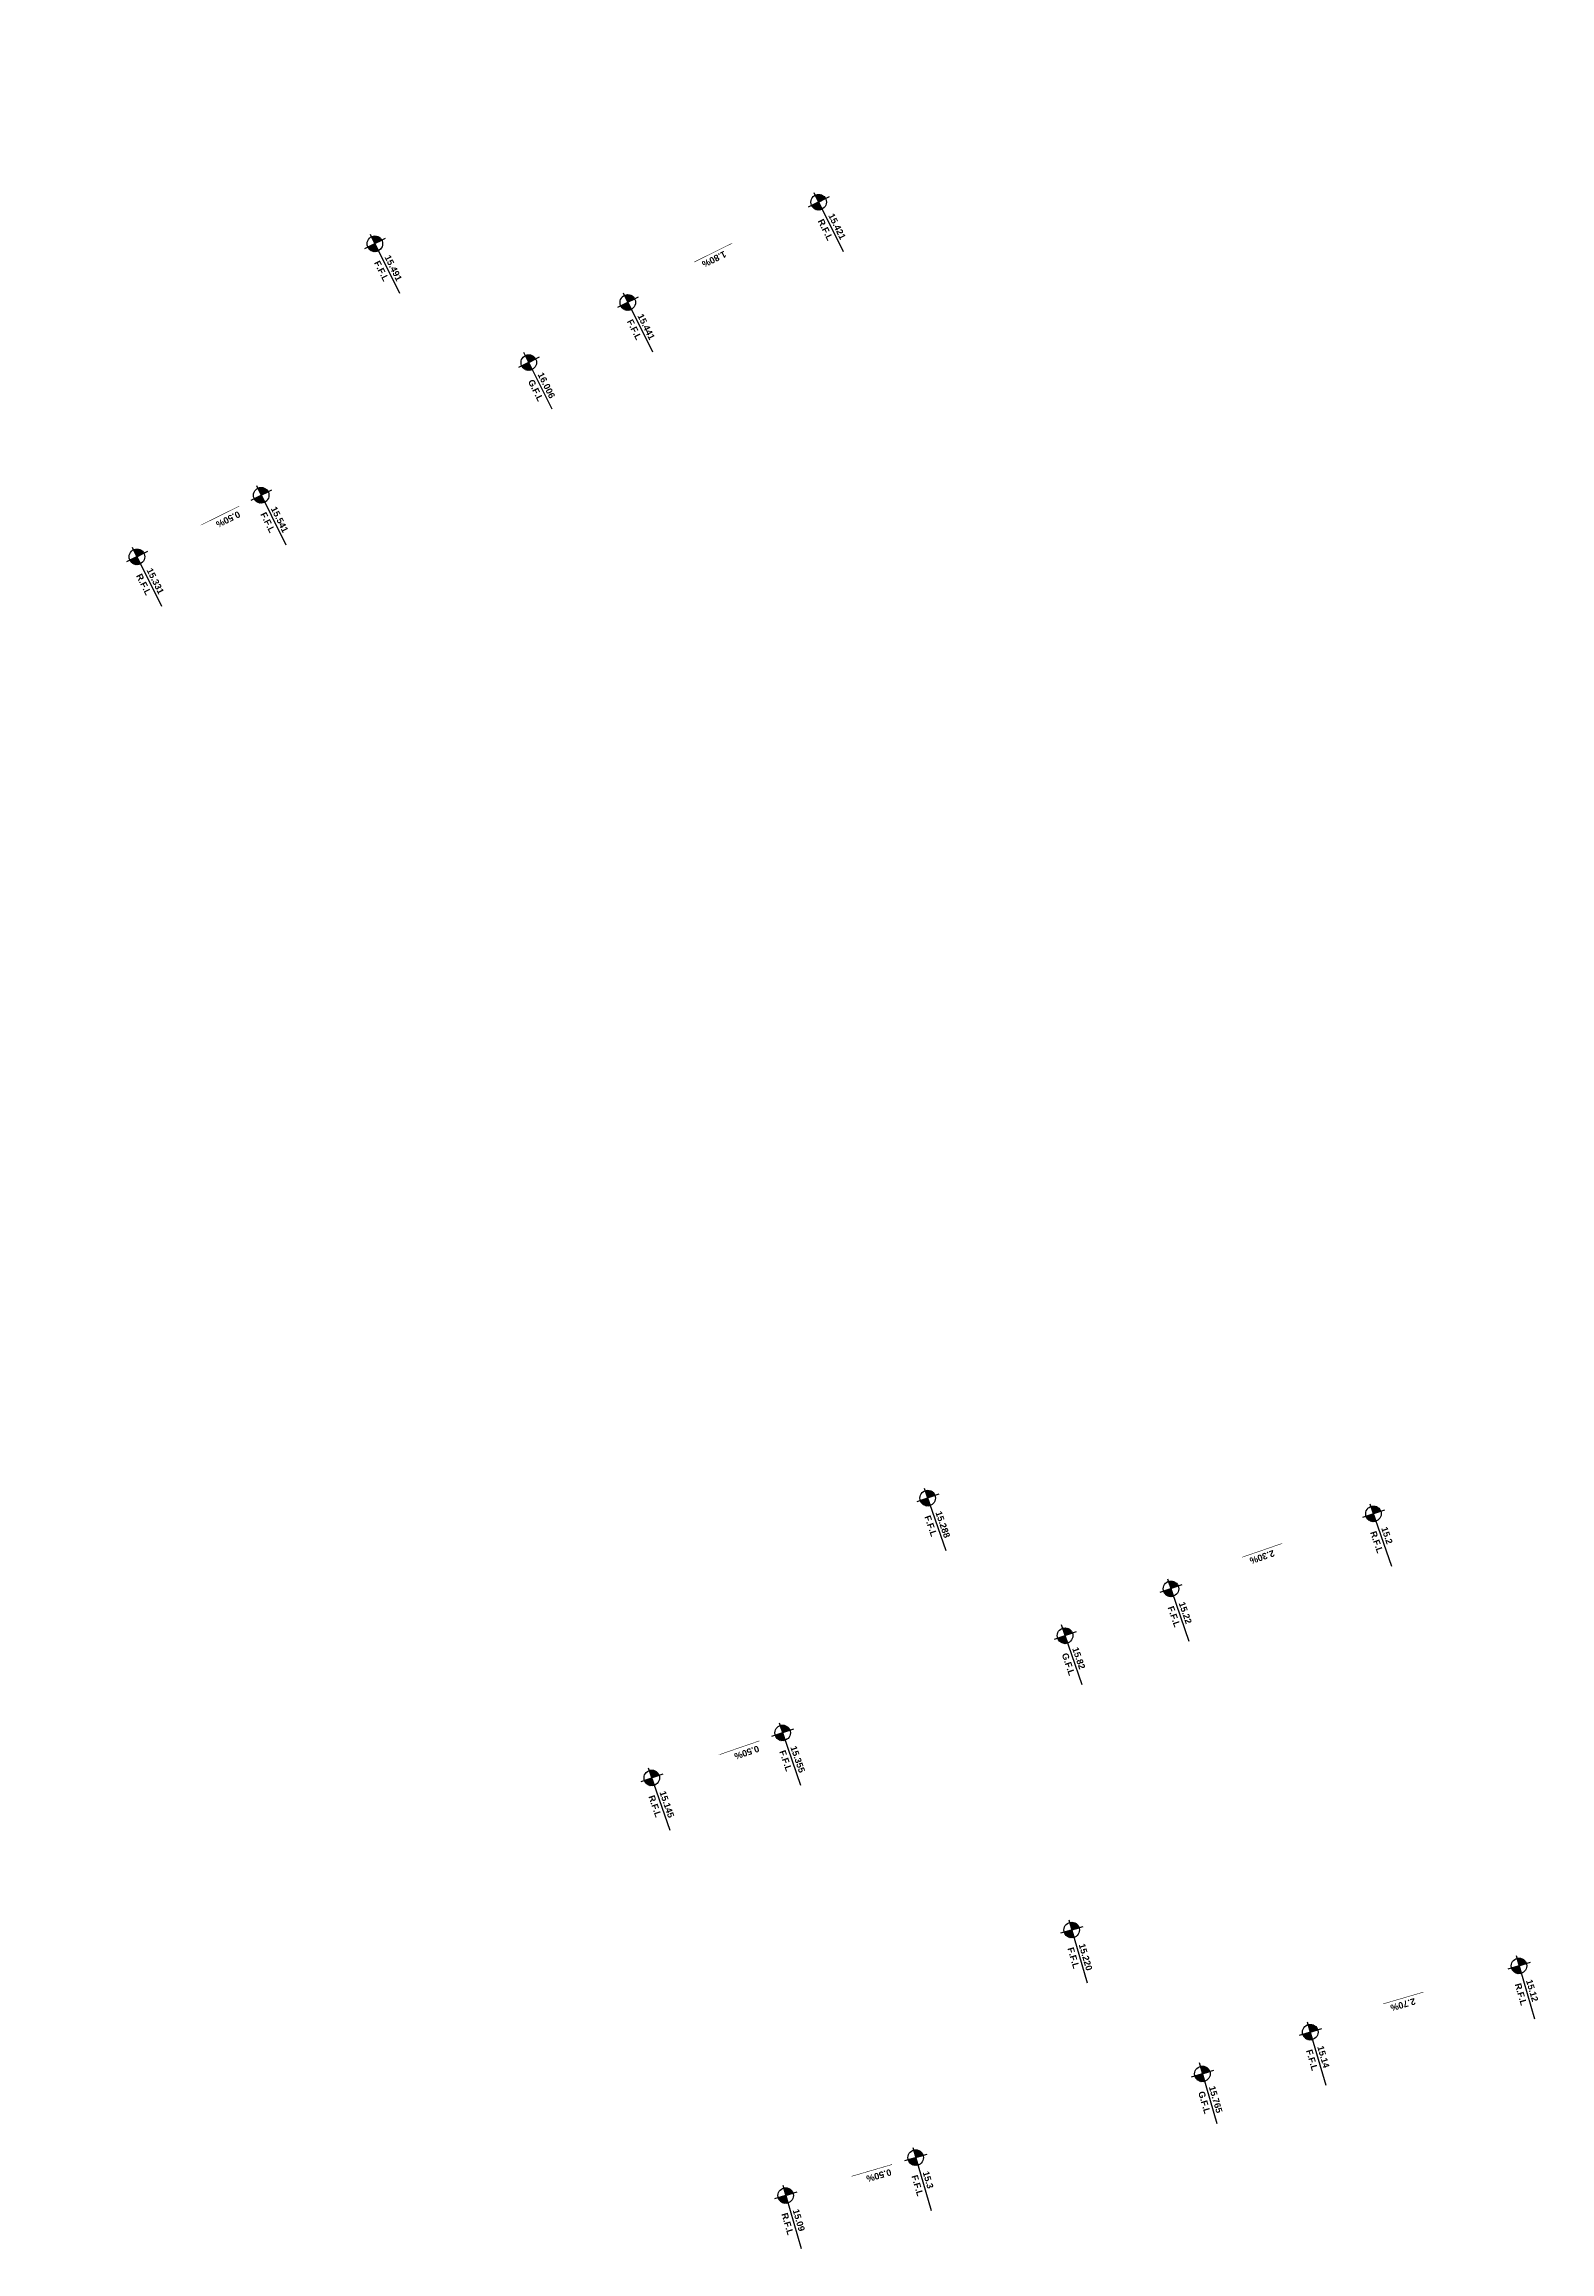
# Model space of a CAD drawing. Extents: x 406735 to 407516, y 2905844 to 2906372.
# Drawn here: x 407441.7 to 407499.9, y 2906083.6 to 2906168.9 of the extents above; entities that cross this region are included whole.
import ezdxf
from ezdxf.enums import TextEntityAlignment as Align

# ---------------------------------------------------------------- set-up
doc = ezdxf.new("R2010")
doc.units = 0
doc.layers.add('L-ANNO-TEXT', color=50, linetype='Continuous')
doc.styles.add('DIM-2_$0$DIM&GRADING 44$0$EN-SB', font='swissb.ttf')
pattern_1 = [(270, (-0.57536, 30.386909), (0.01875, -2e-18), [])]
pattern_2 = [(270, (-0.379531, 22.056078), (0.01875, -2e-18), [])]
pattern_3 = [(270, (3e-10, 6.05), (0.01875, -2e-18), [])]
pattern_4 = [(270, (-0.003686, 0.689746), (0.01875, -2e-18), [])]
pattern_5 = [(270, (0, 17.596942), (0.01875, -2e-18), [])]
pattern_6 = [(270, (-6.754531, 14.306078), (0.01875, -2e-18), [])]
pattern_7 = [(270, (-0.575686, 30.514056), (0.01875, -2e-18), [])]
pattern_8 = [(270, (-0.379531, 22.05), (0.01875, -2e-18), [])]
pattern_9 = [(270, (-1e-10, 6.05), (0.01875, -2e-18), [])]
pattern_10 = [(270, (-0.003364, 0.816407), (0.01875, -2e-18), [])]
pattern_11 = [(270, (-0.57348, 30.400386), (0.01875, -2e-18), [])]
pattern_12 = [(270, (-0.379531, 22.056078), (0.01875, -2e-18), [])]
pattern_13 = [(270, (-1e-10, 6.05), (0.01875, -2e-18), [])]
pattern_14 = [(270, (-0.000598, 0.701226), (0.01875, -2e-18), [])]

# ---------------------------------------------------------------- blocks, each defined once
blk = doc.blocks.new('*U66')
h = blk.add_hatch()
h.set_pattern_fill('ANSI31', color=256, scale=0.15, angle=225, style=0)
h.set_pattern_definition(pattern_1)
edge = h.paths.add_edge_path()
edge.add_line((-0.875, 30.387), (-0.575, 30.387))
edge.add_line((-0.575, 30.387), (-0.575, 30.687))
edge.add_ellipse((-0.575, 30.387), major_axis=(-0.212, -0.212), ratio=1, start_angle=225, end_angle=315)
h = blk.add_hatch()
h.set_pattern_fill('ANSI31', color=256, scale=0.15, angle=225, style=0)
h.set_pattern_definition(pattern_1)
edge = h.paths.add_edge_path()
edge.add_ellipse((-0.575, 30.387), major_axis=(-0.212, -0.212), ratio=1, start_angle=45, end_angle=135)
edge.add_line((-0.275, 30.387), (-0.575, 30.387))
edge.add_line((-0.575, 30.387), (-0.575, 30.087))
h = blk.add_hatch()
h.set_pattern_fill('ANSI31', color=256, scale=0.15, angle=225, style=0)
h.set_pattern_definition(pattern_2)
edge = h.paths.add_edge_path()
edge.add_line((-0.68, 22.056), (-0.38, 22.056))
edge.add_line((-0.38, 22.056), (-0.38, 22.356))
edge.add_ellipse((-0.38, 22.056), major_axis=(-0.212, -0.212), ratio=1, start_angle=225, end_angle=315)
h = blk.add_hatch()
h.set_pattern_fill('ANSI31', color=256, scale=0.15, angle=225, style=0)
h.set_pattern_definition(pattern_2)
edge = h.paths.add_edge_path()
edge.add_ellipse((-0.38, 22.056), major_axis=(-0.212, -0.212), ratio=1, start_angle=45, end_angle=135)
edge.add_line((-0.08, 22.056), (-0.38, 22.056))
edge.add_line((-0.38, 22.056), (-0.38, 21.756))
h = blk.add_hatch()
h.set_pattern_fill('ANSI31', color=256, scale=0.15, angle=225, style=0)
h.set_pattern_definition(pattern_5)
edge = h.paths.add_edge_path()
edge.add_line((-0.3, 17.597), (0, 17.597))
edge.add_line((0, 17.597), (0, 17.897))
edge.add_ellipse((0, 17.597), major_axis=(-0.212, -0.212), ratio=1, start_angle=225, end_angle=315)
h = blk.add_hatch()
h.set_pattern_fill('ANSI31', color=256, scale=0.15, angle=225, style=0)
h.set_pattern_definition(pattern_5)
edge = h.paths.add_edge_path()
edge.add_ellipse((0, 17.597), major_axis=(-0.212, -0.212), ratio=1, start_angle=45, end_angle=135)
edge.add_line((0.3, 17.597), (0, 17.597))
edge.add_line((0, 17.597), (0, 17.297))
h = blk.add_hatch()
h.set_pattern_fill('ANSI31', color=256, scale=0.15, angle=225, style=0)
h.set_pattern_definition(pattern_6)
edge = h.paths.add_edge_path()
edge.add_line((-7.055, 14.306), (-6.755, 14.306))
edge.add_line((-6.755, 14.306), (-6.755, 14.606))
edge.add_ellipse((-6.755, 14.306), major_axis=(-0.212, -0.212), ratio=1, start_angle=225, end_angle=315)
h = blk.add_hatch()
h.set_pattern_fill('ANSI31', color=256, scale=0.15, angle=225, style=0)
h.set_pattern_definition(pattern_6)
edge = h.paths.add_edge_path()
edge.add_ellipse((-6.755, 14.306), major_axis=(-0.212, -0.212), ratio=1, start_angle=45, end_angle=135)
edge.add_line((-6.455, 14.306), (-6.755, 14.306))
edge.add_line((-6.755, 14.306), (-6.755, 14.006))
h = blk.add_hatch()
h.set_pattern_fill('ANSI31', color=256, scale=0.15, angle=225, style=0)
h.set_pattern_definition(pattern_3)
edge = h.paths.add_edge_path()
edge.add_line((-0.3, 6.05), (0, 6.05))
edge.add_line((0, 6.05), (0, 6.35))
edge.add_ellipse((0, 6.05), major_axis=(-0.212, -0.212), ratio=1, start_angle=225, end_angle=315)
h = blk.add_hatch()
h.set_pattern_fill('ANSI31', color=256, scale=0.15, angle=225, style=0)
h.set_pattern_definition(pattern_3)
edge = h.paths.add_edge_path()
edge.add_ellipse((0, 6.05), major_axis=(-0.212, -0.212), ratio=1, start_angle=45, end_angle=135)
edge.add_line((0.3, 6.05), (0, 6.05))
edge.add_line((0, 6.05), (0, 5.75))
h = blk.add_hatch()
h.set_pattern_fill('ANSI31', color=256, scale=0.15, angle=225, style=0)
h.set_pattern_definition(pattern_4)
edge = h.paths.add_edge_path()
edge.add_line((-0.304, 0.69), (-0.004, 0.69))
edge.add_line((-0.004, 0.69), (-0.004, 0.99))
edge.add_ellipse((-0.004, 0.69), major_axis=(-0.212, -0.212), ratio=1, start_angle=225, end_angle=315)
h = blk.add_hatch()
h.set_pattern_fill('ANSI31', color=256, scale=0.15, angle=225, style=0)
h.set_pattern_definition(pattern_4)
edge = h.paths.add_edge_path()
edge.add_ellipse((-0.004, 0.69), major_axis=(-0.212, -0.212), ratio=1, start_angle=45, end_angle=135)
edge.add_line((0.296, 0.69), (-0.004, 0.69))
edge.add_line((-0.004, 0.69), (-0.004, 0.39))
for p, q in [((-0.575, 30.837, 0), (-0.575, 29.937, 0)), ((-0.988, 30.387, 0), (1.56, 30.387, 0)), ((-0.38, 22.506, 0), (-0.38, 21.606, 0)), ((-0.792, 22.056, 0), (1.756, 22.056, 0)), ((0, 18.047, 0), (0, 17.147, 0)), ((-0.45, 17.597, 0), (1.995, 17.597, 0)), ((-6.755, 14.756, 0), (-6.755, 13.856, 0)), ((-7.167, 14.306, 0), (-4.619, 14.306, 0)), ((-0.413, 6.05, 0), (2.135, 6.05, 0)), ((0, 6.5, 0), (0, 5.6, 0)), ((-0.004, 1.14, 0), (-0.004, 0.24, 0)), ((-0.416, 0.69, 0), (2.131, 0.69, 0))]:
    blk.add_line(p, q)
at = {"elevation": 0}
for points in [[(-0.637, 25.054, 0.02, 0.02, 0), (-0.637, 26.341, 0.1, 0, 0), (-0.637, 26.725, 0, 0, 0)], [(0, 5.102, 0.02, 0.02, 0), (0, 3.815, 0.1, 0, 0), (0, 3.43, 0, 0, 0)]]:
    blk.add_lwpolyline(points, format="xyseb", dxfattribs=at)
for centre in [(-0.575, 30.387, 0), (-0.38, 22.056, 0), (0, 17.597, 0), (-6.755, 14.306, 0), (0, 6.05, 0), (-0.004, 0.69, 0)]:
    blk.add_circle(centre, 0.3)
at = {"layer": 'L-ANNO-TEXT', "char_height": 0.25, "attachment_point": 1, "style": 'DIM-2_$0$DIM&GRADING 44$0$EN-SB'}
for s, insert in [('R.F.L', (0.063, 30.276)), ('F.F.L', (0.259, 21.945)), ('G.F.L', (0.639, 17.486)), ('F.F.L', (-6.116, 14.195)), ('F.F.L', (0.639, 5.939)), ('R.F.L', (0.635, 0.579))]:
    blk.add_mtext_dynamic_manual_height_columns(s, width=0.67373, gutter_width=12.5, heights=[0], dxfattribs=dict(at, insert=insert))
at = {"layer": 'L-ANNO-TEXT', "style": 'DIM-2_$0$DIM&GRADING 44$0$EN-SB'}
for tag, p in [('L7', (0.047, 30.484, 0)), ('L6', (0.243, 22.153, 0)), ('SIDE-L', (-6.132, 14.403, 0)), ('L2', (0.622, 6.147, 0)), ('L1', (0.619, 0.787, 0))]:
    blk.add_attdef(tag, p, '', height=0.25, rotation=360, dxfattribs=at)
for tag, p in [('L5', (-0.518, 25.294, 0)), ('L3', (0.142, 3.996, 0))]:
    blk.add_attdef(tag, text='', height=0.25, rotation=270, dxfattribs=at).set_placement(p, align=Align.RIGHT)
at = {"layer": 'L-ANNO-TEXT', "style": 'DIM-2_$0$DIM&GRADING 44$0$EN-SB', "flags": 8}
blk.add_attdef('L4', (0.561, 17.689, 0), '', height=0.25, rotation=0, dxfattribs=at)
blk = doc.blocks.new('*U65')
h = blk.add_hatch()
h.set_pattern_fill('ANSI31', color=256, scale=0.15, angle=225, style=0)
h.set_pattern_definition(pattern_7)
edge = h.paths.add_edge_path()
edge.add_line((-0.876, 30.514), (-0.576, 30.514))
edge.add_line((-0.576, 30.514), (-0.576, 30.814))
edge.add_ellipse((-0.576, 30.514), major_axis=(-0.212, -0.212), ratio=1, start_angle=225, end_angle=315)
h = blk.add_hatch()
h.set_pattern_fill('ANSI31', color=256, scale=0.15, angle=225, style=0)
h.set_pattern_definition(pattern_7)
edge = h.paths.add_edge_path()
edge.add_ellipse((-0.576, 30.514), major_axis=(-0.212, -0.212), ratio=1, start_angle=45, end_angle=135)
edge.add_line((-0.276, 30.514), (-0.576, 30.514))
edge.add_line((-0.576, 30.514), (-0.576, 30.214))
h = blk.add_hatch()
h.set_pattern_fill('ANSI31', color=256, scale=0.15, angle=225, style=0)
h.set_pattern_definition(pattern_8)
edge = h.paths.add_edge_path()
edge.add_line((-0.68, 22.05), (-0.38, 22.05))
edge.add_line((-0.38, 22.05), (-0.38, 22.35))
edge.add_ellipse((-0.38, 22.05), major_axis=(-0.212, -0.212), ratio=1, start_angle=225, end_angle=315)
h = blk.add_hatch()
h.set_pattern_fill('ANSI31', color=256, scale=0.15, angle=225, style=0)
h.set_pattern_definition(pattern_8)
edge = h.paths.add_edge_path()
edge.add_ellipse((-0.38, 22.05), major_axis=(-0.212, -0.212), ratio=1, start_angle=45, end_angle=135)
edge.add_line((-0.08, 22.05), (-0.38, 22.05))
edge.add_line((-0.38, 22.05), (-0.38, 21.75))
h = blk.add_hatch()
h.set_pattern_fill('ANSI31', color=256, scale=0.15, angle=225, style=0)
h.set_pattern_definition(pattern_5)
edge = h.paths.add_edge_path()
edge.add_line((-0.3, 17.597), (0, 17.597))
edge.add_line((0, 17.597), (0, 17.897))
edge.add_ellipse((0, 17.597), major_axis=(-0.212, -0.212), ratio=1, start_angle=225, end_angle=315)
h = blk.add_hatch()
h.set_pattern_fill('ANSI31', color=256, scale=0.15, angle=225, style=0)
h.set_pattern_definition(pattern_5)
edge = h.paths.add_edge_path()
edge.add_ellipse((0, 17.597), major_axis=(-0.212, -0.212), ratio=1, start_angle=45, end_angle=135)
edge.add_line((0.3, 17.597), (0, 17.597))
edge.add_line((0, 17.597), (0, 17.297))
h = blk.add_hatch()
h.set_pattern_fill('ANSI31', color=256, scale=0.15, angle=225, style=0)
h.set_pattern_definition(pattern_6)
edge = h.paths.add_edge_path()
edge.add_line((-7.055, 14.306), (-6.755, 14.306))
edge.add_line((-6.755, 14.306), (-6.755, 14.606))
edge.add_ellipse((-6.755, 14.306), major_axis=(-0.212, -0.212), ratio=1, start_angle=225, end_angle=315)
h = blk.add_hatch()
h.set_pattern_fill('ANSI31', color=256, scale=0.15, angle=225, style=0)
h.set_pattern_definition(pattern_6)
edge = h.paths.add_edge_path()
edge.add_ellipse((-6.755, 14.306), major_axis=(-0.212, -0.212), ratio=1, start_angle=45, end_angle=135)
edge.add_line((-6.455, 14.306), (-6.755, 14.306))
edge.add_line((-6.755, 14.306), (-6.755, 14.006))
h = blk.add_hatch()
h.set_pattern_fill('ANSI31', color=256, scale=0.15, angle=225, style=0)
h.set_pattern_definition(pattern_9)
edge = h.paths.add_edge_path()
edge.add_line((-0.3, 6.05), (0, 6.05))
edge.add_line((0, 6.05), (0, 6.35))
edge.add_ellipse((0, 6.05), major_axis=(-0.212, -0.212), ratio=1, start_angle=225, end_angle=315)
h = blk.add_hatch()
h.set_pattern_fill('ANSI31', color=256, scale=0.15, angle=225, style=0)
h.set_pattern_definition(pattern_9)
edge = h.paths.add_edge_path()
edge.add_ellipse((0, 6.05), major_axis=(-0.212, -0.212), ratio=1, start_angle=45, end_angle=135)
edge.add_line((0.3, 6.05), (0, 6.05))
edge.add_line((0, 6.05), (0, 5.75))
h = blk.add_hatch()
h.set_pattern_fill('ANSI31', color=256, scale=0.15, angle=225, style=0)
h.set_pattern_definition(pattern_10)
edge = h.paths.add_edge_path()
edge.add_line((-0.303, 0.816), (-0.003, 0.816))
edge.add_line((-0.003, 0.816), (-0.003, 1.116))
edge.add_ellipse((-0.003, 0.816), major_axis=(-0.212, -0.212), ratio=1, start_angle=225, end_angle=315)
h = blk.add_hatch()
h.set_pattern_fill('ANSI31', color=256, scale=0.15, angle=225, style=0)
h.set_pattern_definition(pattern_10)
edge = h.paths.add_edge_path()
edge.add_ellipse((-0.003, 0.816), major_axis=(-0.212, -0.212), ratio=1, start_angle=45, end_angle=135)
edge.add_line((0.297, 0.816), (-0.003, 0.816))
edge.add_line((-0.003, 0.816), (-0.003, 0.516))
for p, q in [((-0.576, 30.964, 0), (-0.576, 30.064, 0)), ((-0.988, 30.514, 0), (1.559, 30.514, 0)), ((-0.38, 22.5, 0), (-0.38, 21.6, 0)), ((-0.792, 22.05, 0), (1.756, 22.05, 0)), ((0, 18.047, 0), (0, 17.147, 0)), ((-0.45, 17.597, 0), (1.995, 17.597, 0)), ((-6.755, 14.756, 0), (-6.755, 13.856, 0)), ((-7.167, 14.306, 0), (-4.619, 14.306, 0)), ((-0.413, 6.05, 0), (2.135, 6.05, 0)), ((0, 6.5, 0), (0, 5.6, 0)), ((-0.003, 1.266, 0), (-0.003, 0.366, 0)), ((-0.416, 0.816, 0), (2.132, 0.816, 0))]:
    blk.add_line(p, q)
at = {"elevation": 0}
for points in [[(-0.637, 25.054, 0.02, 0.02, 0), (-0.637, 26.341, 0.1, 0, 0), (-0.637, 26.725, 0, 0, 0)], [(0, 5.102, 0.02, 0.02, 0), (0, 3.815, 0.1, 0, 0), (0, 3.43, 0, 0, 0)]]:
    blk.add_lwpolyline(points, format="xyseb", dxfattribs=at)
for centre in [(-0.576, 30.514, 0), (-0.38, 22.05, 0), (0, 17.597, 0), (-6.755, 14.306, 0), (0, 6.05, 0), (-0.003, 0.816, 0)]:
    blk.add_circle(centre, 0.3)
at = {"layer": 'L-ANNO-TEXT', "char_height": 0.25, "attachment_point": 1, "style": 'DIM-2_$0$DIM&GRADING 44$0$EN-SB'}
for s, insert in [('R.F.L', (0.063, 30.403)), ('F.F.L', (0.259, 21.939)), ('G.F.L', (0.639, 17.486)), ('F.F.L', (-6.116, 14.195)), ('F.F.L', (0.639, 5.939)), ('R.F.L', (0.635, 0.705))]:
    blk.add_mtext_dynamic_manual_height_columns(s, width=0.67373, gutter_width=12.5, heights=[0], dxfattribs=dict(at, insert=insert))
at = {"layer": 'L-ANNO-TEXT', "style": 'DIM-2_$0$DIM&GRADING 44$0$EN-SB'}
for tag, p in [('L7', (0.047, 30.611, 0)), ('L6', (0.243, 22.147, 0)), ('SIDE-L', (-6.132, 14.403, 0)), ('L2', (0.622, 6.147, 0)), ('L1', (0.619, 0.913, 0))]:
    blk.add_attdef(tag, p, '', height=0.25, rotation=360, dxfattribs=at)
for tag, p in [('L5', (-0.518, 25.294, 0)), ('L3', (0.142, 3.996, 0))]:
    blk.add_attdef(tag, text='', height=0.25, rotation=270, dxfattribs=at).set_placement(p, align=Align.RIGHT)
at = {"layer": 'L-ANNO-TEXT', "style": 'DIM-2_$0$DIM&GRADING 44$0$EN-SB', "flags": 8}
blk.add_attdef('L4', (0.561, 17.689, 0), '', height=0.25, rotation=0, dxfattribs=at)
blk = doc.blocks.new('*U62')
h = blk.add_hatch()
h.set_pattern_fill('ANSI31', color=256, scale=0.15, angle=225, style=0)
h.set_pattern_definition(pattern_11)
edge = h.paths.add_edge_path()
edge.add_line((-0.873, 30.4), (-0.573, 30.4))
edge.add_line((-0.573, 30.4), (-0.573, 30.7))
edge.add_ellipse((-0.573, 30.4), major_axis=(-0.212, -0.212), ratio=1, start_angle=225, end_angle=315)
h = blk.add_hatch()
h.set_pattern_fill('ANSI31', color=256, scale=0.15, angle=225, style=0)
h.set_pattern_definition(pattern_11)
edge = h.paths.add_edge_path()
edge.add_ellipse((-0.573, 30.4), major_axis=(-0.212, -0.212), ratio=1, start_angle=45, end_angle=135)
edge.add_line((-0.273, 30.4), (-0.573, 30.4))
edge.add_line((-0.573, 30.4), (-0.573, 30.1))
h = blk.add_hatch()
h.set_pattern_fill('ANSI31', color=256, scale=0.15, angle=225, style=0)
h.set_pattern_definition(pattern_12)
edge = h.paths.add_edge_path()
edge.add_line((-0.68, 22.056), (-0.38, 22.056))
edge.add_line((-0.38, 22.056), (-0.38, 22.356))
edge.add_ellipse((-0.38, 22.056), major_axis=(-0.212, -0.212), ratio=1, start_angle=225, end_angle=315)
h = blk.add_hatch()
h.set_pattern_fill('ANSI31', color=256, scale=0.15, angle=225, style=0)
h.set_pattern_definition(pattern_12)
edge = h.paths.add_edge_path()
edge.add_ellipse((-0.38, 22.056), major_axis=(-0.212, -0.212), ratio=1, start_angle=45, end_angle=135)
edge.add_line((-0.08, 22.056), (-0.38, 22.056))
edge.add_line((-0.38, 22.056), (-0.38, 21.756))
h = blk.add_hatch()
h.set_pattern_fill('ANSI31', color=256, scale=0.15, angle=225, style=0)
h.set_pattern_definition(pattern_5)
edge = h.paths.add_edge_path()
edge.add_line((-0.3, 17.597), (0, 17.597))
edge.add_line((0, 17.597), (0, 17.897))
edge.add_ellipse((0, 17.597), major_axis=(-0.212, -0.212), ratio=1, start_angle=225, end_angle=315)
h = blk.add_hatch()
h.set_pattern_fill('ANSI31', color=256, scale=0.15, angle=225, style=0)
h.set_pattern_definition(pattern_5)
edge = h.paths.add_edge_path()
edge.add_ellipse((0, 17.597), major_axis=(-0.212, -0.212), ratio=1, start_angle=45, end_angle=135)
edge.add_line((0.3, 17.597), (0, 17.597))
edge.add_line((0, 17.597), (0, 17.297))
h = blk.add_hatch()
h.set_pattern_fill('ANSI31', color=256, scale=0.15, angle=225, style=0)
h.set_pattern_definition(pattern_6)
edge = h.paths.add_edge_path()
edge.add_line((-7.055, 14.306), (-6.755, 14.306))
edge.add_line((-6.755, 14.306), (-6.755, 14.606))
edge.add_ellipse((-6.755, 14.306), major_axis=(-0.212, -0.212), ratio=1, start_angle=225, end_angle=315)
h = blk.add_hatch()
h.set_pattern_fill('ANSI31', color=256, scale=0.15, angle=225, style=0)
h.set_pattern_definition(pattern_6)
edge = h.paths.add_edge_path()
edge.add_ellipse((-6.755, 14.306), major_axis=(-0.212, -0.212), ratio=1, start_angle=45, end_angle=135)
edge.add_line((-6.455, 14.306), (-6.755, 14.306))
edge.add_line((-6.755, 14.306), (-6.755, 14.006))
h = blk.add_hatch()
h.set_pattern_fill('ANSI31', color=256, scale=0.15, angle=225, style=0)
h.set_pattern_definition(pattern_13)
edge = h.paths.add_edge_path()
edge.add_line((-0.3, 6.05), (0, 6.05))
edge.add_line((0, 6.05), (0, 6.35))
edge.add_ellipse((0, 6.05), major_axis=(-0.212, -0.212), ratio=1, start_angle=225, end_angle=315)
h = blk.add_hatch()
h.set_pattern_fill('ANSI31', color=256, scale=0.15, angle=225, style=0)
h.set_pattern_definition(pattern_13)
edge = h.paths.add_edge_path()
edge.add_ellipse((0, 6.05), major_axis=(-0.212, -0.212), ratio=1, start_angle=45, end_angle=135)
edge.add_line((0.3, 6.05), (0, 6.05))
edge.add_line((0, 6.05), (0, 5.75))
h = blk.add_hatch()
h.set_pattern_fill('ANSI31', color=256, scale=0.15, angle=225, style=0)
h.set_pattern_definition(pattern_14)
edge = h.paths.add_edge_path()
edge.add_line((-0.301, 0.701), (-0.001, 0.701))
edge.add_line((-0.001, 0.701), (-0.001, 1.001))
edge.add_ellipse((-0.001, 0.701), major_axis=(-0.212, -0.212), ratio=1, start_angle=225, end_angle=315)
h = blk.add_hatch()
h.set_pattern_fill('ANSI31', color=256, scale=0.15, angle=225, style=0)
h.set_pattern_definition(pattern_14)
edge = h.paths.add_edge_path()
edge.add_ellipse((-0.001, 0.701), major_axis=(-0.212, -0.212), ratio=1, start_angle=45, end_angle=135)
edge.add_line((0.299, 0.701), (-0.001, 0.701))
edge.add_line((-0.001, 0.701), (-0.001, 0.401))
for p, q in [((-0.573, 30.85, 0), (-0.573, 29.95, 0)), ((-0.986, 30.4, 0), (1.562, 30.4, 0)), ((-0.38, 22.506, 0), (-0.38, 21.606, 0)), ((-0.792, 22.056, 0), (1.756, 22.056, 0)), ((0, 18.047, 0), (0, 17.147, 0)), ((-0.45, 17.597, 0), (1.995, 17.597, 0)), ((-6.755, 14.756, 0), (-6.755, 13.856, 0)), ((-7.167, 14.306, 0), (-4.619, 14.306, 0)), ((-0.413, 6.05, 0), (2.135, 6.05, 0)), ((0, 6.5, 0), (0, 5.6, 0)), ((-0.001, 1.151, 0), (-0.001, 0.251, 0)), ((-0.413, 0.701, 0), (2.134, 0.701, 0))]:
    blk.add_line(p, q)
at = {"elevation": 0}
for points in [[(-0.637, 25.054, 0.02, 0.02, 0), (-0.637, 26.341, 0.1, 0, 0), (-0.637, 26.725, 0, 0, 0)], [(0, 5.102, 0.02, 0.02, 0), (0, 3.815, 0.1, 0, 0), (0, 3.43, 0, 0, 0)]]:
    blk.add_lwpolyline(points, format="xyseb", dxfattribs=at)
for centre in [(-0.573, 30.4, 0), (-0.38, 22.056, 0), (0, 17.597, 0), (-6.755, 14.306, 0), (0, 6.05, 0), (-0.001, 0.701, 0)]:
    blk.add_circle(centre, 0.3)
at = {"layer": 'L-ANNO-TEXT', "char_height": 0.25, "attachment_point": 1, "style": 'DIM-2_$0$DIM&GRADING 44$0$EN-SB'}
for s, insert in [('R.F.L', (0.065, 30.289)), ('F.F.L', (0.259, 21.945)), ('G.F.L', (0.639, 17.486)), ('F.F.L', (-6.116, 14.195)), ('F.F.L', (0.639, 5.939)), ('R.F.L', (0.638, 0.59))]:
    blk.add_mtext_dynamic_manual_height_columns(s, width=0.67373, gutter_width=12.5, heights=[0], dxfattribs=dict(at, insert=insert))
at = {"layer": 'L-ANNO-TEXT', "style": 'DIM-2_$0$DIM&GRADING 44$0$EN-SB'}
for tag, p in [('L7', (0.049, 30.497, 0)), ('L6', (0.243, 22.153, 0)), ('SIDE-L', (-6.132, 14.403, 0)), ('L2', (0.622, 6.147, 0)), ('L1', (0.622, 0.798, 0))]:
    blk.add_attdef(tag, p, '', height=0.25, rotation=360, dxfattribs=at)
for tag, p in [('L5', (-0.518, 25.294, 0)), ('L3', (0.142, 3.996, 0))]:
    blk.add_attdef(tag, text='', height=0.25, rotation=270, dxfattribs=at).set_placement(p, align=Align.RIGHT)
at = {"layer": 'L-ANNO-TEXT', "style": 'DIM-2_$0$DIM&GRADING 44$0$EN-SB', "flags": 8}
blk.add_attdef('L4', (0.561, 17.689, 0), '', height=0.25, rotation=0, dxfattribs=at)

msp = doc.modelspace()

# ---------------------------------------------------------------- block references
ref = msp.add_blockref('*U66', (407444.63, 2906148.771, 0), dxfattribs=dict(rotation=296.3795014935472))
ref.add_attrib('SIDE-L', '15.491', (407454.809, 2906160.664, 0), dxfattribs={"layer": 'L-ANNO-TEXT', "height": 0.25, "rotation": 296.3795, "style": 'DIM-2_$0$DIM&GRADING 44$0$EN-SB'})
ref.add_attrib('L5', '1.80%', dxfattribs={"layer": 'L-ANNO-TEXT', "height": 0.25, "rotation": 206.3795, "style": 'DIM-2_$0$DIM&GRADING 44$0$EN-SB', "flags": 8}).set_placement((407467.06, 2906160.473, 0), align=Align.RIGHT)
ref.add_attrib('L1', '15.331', (407445.61, 2906148.566, 0), dxfattribs={"layer": 'L-ANNO-TEXT', "height": 0.25, "rotation": 296.3795, "style": 'DIM-2_$0$DIM&GRADING 44$0$EN-SB'})
ref.add_attrib('L2', '15.541', (407450.414, 2906150.945, 0), dxfattribs={"layer": 'L-ANNO-TEXT', "height": 0.25, "rotation": 296.3795, "style": 'DIM-2_$0$DIM&GRADING 44$0$EN-SB'})
ref.add_attrib('L4', '16.006', (407460.727, 2906156.128, 0), dxfattribs={"layer": 'L-ANNO-TEXT', "height": 0.25, "rotation": 296.3795, "style": 'DIM-2_$0$DIM&GRADING 44$0$EN-SB'})
ref.add_attrib('L3', '0.50%', dxfattribs={"layer": 'L-ANNO-TEXT', "height": 0.25, "rotation": 206.3795, "style": 'DIM-2_$0$DIM&GRADING 44$0$EN-SB'}).set_placement((407448.273, 2906150.419, 0), align=Align.RIGHT)
ref.add_attrib('L6', '15.441', (407464.584, 2906158.396, 0), dxfattribs={"layer": 'L-ANNO-TEXT', "height": 0.25, "rotation": 296.3795, "style": 'DIM-2_$0$DIM&GRADING 44$0$EN-SB'})
ref.add_attrib('L7', '15.421', (407471.961, 2906162.273, 0), dxfattribs={"layer": 'L-ANNO-TEXT', "height": 0.25, "rotation": 296.3795, "style": 'DIM-2_$0$DIM&GRADING 44$0$EN-SB'})
ref = msp.add_blockref('*U62', (407464.485, 2906101.657, 0), dxfattribs=dict(rotation=288.9947787005202))
ref.add_attrib('SIDE-L', '15.288', (407476.108, 2906112.143, 0.001), dxfattribs={"layer": 'L-ANNO-TEXT', "height": 0.25, "rotation": 288.99478, "style": 'DIM-2_$0$DIM&GRADING 44$0$EN-SB'})
ref.add_attrib('L5', '2.30%', dxfattribs={"layer": 'L-ANNO-TEXT', "height": 0.25, "rotation": 198.99478, "style": 'DIM-2_$0$DIM&GRADING 44$0$EN-SB', "flags": 8}).set_placement((407488.233, 2906110.379, 0.001), align=Align.RIGHT)
ref.add_attrib('L1', '15.145', (407465.442, 2906101.329, 0.001), dxfattribs={"layer": 'L-ANNO-TEXT', "height": 0.25, "rotation": 288.99478, "style": 'DIM-2_$0$DIM&GRADING 44$0$EN-SB'})
ref.add_attrib('L2', '15.355', (407470.5, 2906103.07, 0.001), dxfattribs={"layer": 'L-ANNO-TEXT', "height": 0.25, "rotation": 288.99478, "style": 'DIM-2_$0$DIM&GRADING 44$0$EN-SB'})
ref.add_attrib('L4', '15.82', (407481.394, 2906106.885, 0.001), dxfattribs={"layer": 'L-ANNO-TEXT', "height": 0.25, "rotation": 288.99478, "style": 'DIM-2_$0$DIM&GRADING 44$0$EN-SB'})
ref.add_attrib('L3', '0.50%', dxfattribs={"layer": 'L-ANNO-TEXT', "height": 0.25, "rotation": 198.99478, "style": 'DIM-2_$0$DIM&GRADING 44$0$EN-SB'}).set_placement((407468.31, 2906102.824, 0.001), align=Align.RIGHT)
ref.add_attrib('L6', '15.22', (407485.511, 2906108.638, 0.001), dxfattribs={"layer": 'L-ANNO-TEXT', "height": 0.25, "rotation": 288.99478, "style": 'DIM-2_$0$DIM&GRADING 44$0$EN-SB'})
ref.add_attrib('L7', '15.2', (407493.338, 2906111.537, 0.001), dxfattribs={"layer": 'L-ANNO-TEXT', "height": 0.25, "rotation": 288.99478, "style": 'DIM-2_$0$DIM&GRADING 44$0$EN-SB'})
ref = msp.add_blockref('*U65', (407469.541, 2906085.515, 0), dxfattribs=dict(rotation=286.28055599167))
ref.add_attrib('SIDE-L', '15.220', (407481.647, 2906095.439, 0), dxfattribs={"layer": 'L-ANNO-TEXT', "height": 0.25, "rotation": 286.28055, "style": 'DIM-2_$0$DIM&GRADING 44$0$EN-SB'})
ref.add_attrib('L5', '2.70%', dxfattribs={"layer": 'L-ANNO-TEXT', "height": 0.25, "rotation": 196.28056, "style": 'DIM-2_$0$DIM&GRADING 44$0$EN-SB', "flags": 8}).set_placement((407493.675, 2906093.103, 0), align=Align.RIGHT)
ref.add_attrib('L1', '15.09', (407470.591, 2906085.177, 0), dxfattribs={"layer": 'L-ANNO-TEXT', "height": 0.25, "rotation": 286.28055, "style": 'DIM-2_$0$DIM&GRADING 44$0$EN-SB'})
ref.add_attrib('L2', '15.3', (407475.616, 2906086.641, 0), dxfattribs={"layer": 'L-ANNO-TEXT', "height": 0.25, "rotation": 286.28055, "style": 'DIM-2_$0$DIM&GRADING 44$0$EN-SB'})
ref.add_attrib('L4', '15.765', (407486.678, 2906089.936, 0), dxfattribs={"layer": 'L-ANNO-TEXT', "height": 0.25, "rotation": 286.28056, "style": 'DIM-2_$0$DIM&GRADING 44$0$EN-SB'})
ref.add_attrib('L3', '0.50%', dxfattribs={"layer": 'L-ANNO-TEXT', "height": 0.25, "rotation": 196.28056, "style": 'DIM-2_$0$DIM&GRADING 44$0$EN-SB'}).set_placement((407473.417, 2906086.499, 0), align=Align.RIGHT)
ref.add_attrib('L6', '15.14', (407490.868, 2906091.491, 0), dxfattribs={"layer": 'L-ANNO-TEXT', "height": 0.25, "rotation": 286.28055, "style": 'DIM-2_$0$DIM&GRADING 44$0$EN-SB'})
ref.add_attrib('L7', '15.12', (407498.937, 2906094.052, 0), dxfattribs={"layer": 'L-ANNO-TEXT', "height": 0.25, "rotation": 286.28055, "style": 'DIM-2_$0$DIM&GRADING 44$0$EN-SB'})

doc.saveas('drawing.dxf')
